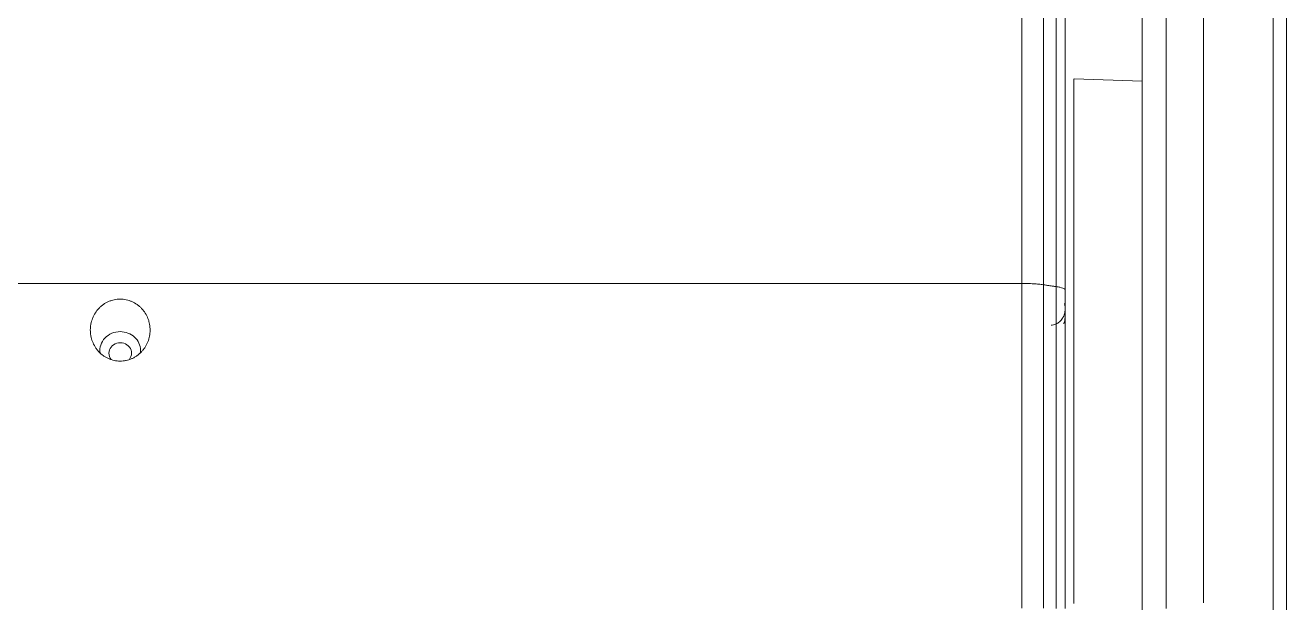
# Model space of a CAD drawing. Header units: millimetres. Extents: x 70151 to 230897, y 35202 to 113211.
# Drawn here: x 175058.98 to 175100.37, y 71196.37 to 71215.3 of the extents above; entities that cross this region are included whole.
import ezdxf

# ---------------------------------------------------------------- set-up
doc = ezdxf.new("R2010")
doc.units = ezdxf.units.MM
doc.header["$LTSCALE"] = 50
doc.layers.add('2-con', color=2, linetype='Continuous')
doc.layers.add('mark-B', color=2, linetype='Continuous', lineweight=20)

# ---------------------------------------------------------------- blocks, each defined once
blk = doc.blocks.new('무풍1way 일반')
at = {"layer": 'mark-B'}
for p, q in [((-440.678, -425.603), (-440.678, -425.6)), ((-443.206, -433.077), (-440.973, -433.155))]:
    blk.add_line(p, q, dxfattribs=at)
for centre, major_axis, ratio, start_param, end_param in [((-409.685, -424.159), (0.372, 0), 0.913545, 2.50954, 6.283185), ((-409.685, -424.159), (0.372, 0), 0.913545, 0, 0.653554), ((-409.685, -424.256), (-0.666, 0), 0.913545, 6.13553, 6.283185), ((-409.685, -424.256), (-0.666, 0), 0.913545, 0, 1.5708), ((-409.685, -424.256), (-0.666, 0), 0.913545, 1.570794, 3.286499), ((-440.175, -425.326), (-0.502, 0), 0.989132, 5.862444, 6.283185)]:
    blk.add_ellipse(centre, major_axis=major_axis, ratio=ratio, start_param=start_param, end_param=end_param, dxfattribs=at)
for points, knots in [([(-447.943, -461.163), (-447.941, -460.664), (-447.94, -460.165), (-447.941, -459.167), (-447.942, -458.669), (-447.945, -457.671), (-447.946, -457.172), (-447.948, -456.173), (-447.948, -455.674), (-447.951, -453.178), (-447.95, -451.18), (-447.949, -448.182), (-447.948, -447.183), (-447.947, -445.183), (-447.946, -442.183), (-447.946, -439.182), (-447.946, -433.175), (-447.946, -429.168), (-447.946, -423.152), (-447.946, -421.146), (-447.946, -418.135), (-447.946, -417.131), (-447.946, -415.123), (-447.946, -414.119), (-447.946, -413.115)], [0, 0, 0, 0, 0.03125, 0.03125, 0.0625, 0.0625, 0.09375, 0.09375, 0.125, 0.125, 0.25, 0.25, 0.3125, 0.3125, 0.375, 0.5, 0.5, 0.75, 0.75, 0.875, 0.875, 0.9375, 0.9375, 1, 1, 1, 1]), ([(-447.943, -461.163), (-447.941, -460.664), (-447.94, -460.165), (-447.941, -459.167), (-447.942, -458.669), (-447.945, -457.671), (-447.946, -457.172), (-447.948, -456.173), (-447.948, -455.674), (-447.951, -453.178), (-447.95, -451.18), (-447.949, -448.182), (-447.948, -447.183), (-447.947, -445.183), (-447.946, -442.183), (-447.946, -439.182), (-447.946, -433.175), (-447.946, -429.168), (-447.946, -423.152), (-447.946, -421.146), (-447.946, -418.135), (-447.946, -417.131), (-447.946, -415.123), (-447.946, -414.119), (-447.946, -413.115)], [0, 0, 0, 0, 0.03125, 0.03125, 0.0625, 0.0625, 0.09375, 0.09375, 0.125, 0.125, 0.25, 0.25, 0.3125, 0.3125, 0.375, 0.5, 0.5, 0.75, 0.75, 0.875, 0.875, 0.9375, 0.9375, 1, 1, 1, 1]), ([(-447.509, -413.108), (-447.509, -413.359), (-447.509, -413.611), (-447.509, -414.113), (-447.509, -414.866), (-447.509, -415.619), (-447.509, -417.125), (-447.509, -418.129), (-447.509, -421.139), (-447.509, -423.145), (-447.509, -429.161), (-447.509, -433.169), (-447.51, -439.175), (-447.51, -442.177), (-447.511, -445.177), (-447.512, -447.176), (-447.513, -448.176), (-447.514, -451.174), (-447.515, -453.172), (-447.512, -455.668), (-447.511, -456.167), (-447.509, -457.165), (-447.508, -457.664), (-447.506, -458.662), (-447.504, -459.161), (-447.504, -460.159), (-447.504, -460.657), (-447.506, -461.156)], [0, 0, 0, 0, 0.015625, 0.015625, 0.03125, 0.0625, 0.0625, 0.125, 0.125, 0.25, 0.25, 0.5, 0.5, 0.625, 0.6875, 0.6875, 0.75, 0.75, 0.875, 0.875, 0.90625, 0.90625, 0.9375, 0.9375, 0.96875, 0.96875, 1, 1, 1, 1]), ([(-447.509, -413.108), (-447.509, -413.359), (-447.509, -413.611), (-447.509, -414.113), (-447.509, -414.866), (-447.509, -415.619), (-447.509, -417.125), (-447.509, -418.129), (-447.509, -421.139), (-447.509, -423.145), (-447.509, -429.161), (-447.509, -433.169), (-447.51, -439.175), (-447.51, -442.177), (-447.511, -445.177), (-447.512, -447.176), (-447.513, -448.176), (-447.514, -451.174), (-447.515, -453.172), (-447.512, -455.668), (-447.511, -456.167), (-447.509, -457.165), (-447.508, -457.664), (-447.506, -458.662), (-447.504, -459.161), (-447.504, -460.159), (-447.504, -460.657), (-447.506, -461.156)], [0, 0, 0, 0, 0.015625, 0.015625, 0.03125, 0.0625, 0.0625, 0.125, 0.125, 0.25, 0.25, 0.5, 0.5, 0.625, 0.6875, 0.6875, 0.75, 0.75, 0.875, 0.875, 0.90625, 0.90625, 0.9375, 0.9375, 0.96875, 0.96875, 1, 1, 1, 1]), ([(-443.993, -435.528), (-443.993, -432.242), (-443.993, -428.954), (-443.993, -424.018), (-443.993, -422.373), (-443.993, -419.903), (-443.993, -419.08), (-443.993, -417.433), (-443.993, -416.61), (-443.993, -415.786)], [0, 0, 0, 0, 0.5, 0.5, 0.75, 0.75, 0.875, 0.875, 1, 1, 1, 1]), ([(-443.993, -435.528), (-443.993, -432.242), (-443.993, -428.954), (-443.993, -424.018), (-443.993, -422.373), (-443.993, -419.903), (-443.993, -419.08), (-443.993, -417.433), (-443.993, -416.61), (-443.993, -415.786)], [0, 0, 0, 0, 0.5, 0.5, 0.75, 0.75, 0.875, 0.875, 1, 1, 1, 1]), ([(-440.679, -417.678), (-440.679, -417.363), (-440.679, -417.047), (-440.679, -416.574), (-440.679, -416.416), (-440.68, -416.101), (-440.68, -415.943), (-440.68, -415.785)], [0, 0, 0, 0, 0.5, 0.5, 0.75, 0.75, 1, 1, 1, 1]), ([(-440.386, -415.789), (-440.385, -416.231), (-440.385, -416.672), (-440.385, -417.554), (-440.385, -417.996), (-440.385, -418.877), (-440.384, -419.318), (-440.384, -420.199), (-440.384, -420.639), (-440.384, -421.519), (-440.384, -421.959), (-440.384, -422.837), (-440.384, -423.276), (-440.383, -424.592), (-440.383, -425.467), (-440.383, -426.34)], [0, 0, 0, 0, 0.125, 0.125, 0.25, 0.25, 0.375, 0.375, 0.5, 0.5, 0.625, 0.625, 0.75, 0.75, 1, 1, 1, 1]), ([(-439.967, -426.402), (-439.967, -425.524), (-439.967, -424.644), (-439.968, -423.321), (-439.968, -422.88), (-439.968, -421.997), (-439.968, -421.555), (-439.968, -420.671), (-439.968, -420.228), (-439.968, -419.343), (-439.969, -418.899), (-439.969, -417.57), (-439.969, -416.683), (-439.97, -415.795)], [0, 0, 0, 0, 0.25, 0.25, 0.375, 0.375, 0.5, 0.5, 0.625, 0.625, 0.75, 0.75, 1, 1, 1, 1]), ([(-439.26, -415.8), (-439.259, -416.69), (-439.259, -417.581), (-439.259, -418.915), (-439.258, -419.36), (-439.258, -420.249), (-439.258, -420.693), (-439.258, -421.581), (-439.258, -422.024), (-439.258, -422.911), (-439.258, -423.353), (-439.258, -424.238), (-439.257, -424.68), (-439.257, -425.563), (-439.257, -426.004), (-439.257, -426.445)], [0, 0, 0, 0, 0.25, 0.25, 0.375, 0.375, 0.5, 0.5, 0.625, 0.625, 0.75, 0.75, 0.875, 0.875, 1, 1, 1, 1]), ([(-445.215, -488.316), (-445.215, -487.577), (-445.215, -486.837), (-445.215, -485.354), (-445.215, -484.612), (-445.215, -482.385), (-445.215, -480.897), (-445.215, -477.917), (-445.215, -475.677), (-445.215, -473.432), (-445.215, -471.934), (-445.215, -471.184), (-445.215, -468.933), (-445.215, -467.431), (-445.215, -465.174), (-445.215, -464.421), (-445.215, -462.914), (-445.215, -462.16), (-445.215, -460.652), (-445.215, -459.897), (-445.215, -458.387), (-445.215, -457.632), (-445.215, -455.367), (-445.215, -453.856), (-445.215, -450.834), (-445.215, -449.322), (-445.215, -446.297), (-445.215, -444.784), (-445.215, -440.244), (-445.215, -437.215), (-445.215, -431.154), (-445.215, -428.121), (-445.215, -423.569), (-445.215, -422.051), (-445.215, -419.774), (-445.215, -419.015), (-445.215, -417.496), (-445.215, -416.736), (-445.215, -415.977)], [0, 0, 0, 0, 0.03125, 0.03125, 0.0625, 0.0625, 0.125, 0.125, 0.1875, 0.21875, 0.21875, 0.25, 0.25, 0.3125, 0.3125, 0.34375, 0.34375, 0.375, 0.375, 0.40625, 0.40625, 0.4375, 0.4375, 0.5, 0.5, 0.5625, 0.5625, 0.625, 0.625, 0.75, 0.75, 0.875, 0.875, 0.9375, 0.9375, 0.96875, 0.96875, 1, 1, 1, 1]), ([(-445.215, -488.316), (-445.215, -487.577), (-445.215, -486.837), (-445.215, -485.354), (-445.215, -484.612), (-445.215, -482.385), (-445.215, -480.897), (-445.215, -477.917), (-445.215, -475.677), (-445.215, -473.432), (-445.215, -471.934), (-445.215, -471.184), (-445.215, -468.933), (-445.215, -467.431), (-445.215, -465.174), (-445.215, -464.421), (-445.215, -462.914), (-445.215, -462.16), (-445.215, -460.652), (-445.215, -459.897), (-445.215, -458.387), (-445.215, -457.632), (-445.215, -455.367), (-445.215, -453.856), (-445.215, -450.834), (-445.215, -449.322), (-445.215, -446.297), (-445.215, -444.784), (-445.215, -440.244), (-445.215, -437.215), (-445.215, -431.154), (-445.215, -428.121), (-445.215, -423.569), (-445.215, -422.051), (-445.215, -419.774), (-445.215, -419.015), (-445.215, -417.496), (-445.215, -416.736), (-445.215, -415.977)], [0, 0, 0, 0, 0.03125, 0.03125, 0.0625, 0.0625, 0.125, 0.125, 0.1875, 0.21875, 0.21875, 0.25, 0.25, 0.3125, 0.3125, 0.34375, 0.34375, 0.375, 0.375, 0.40625, 0.40625, 0.4375, 0.4375, 0.5, 0.5, 0.5625, 0.5625, 0.625, 0.625, 0.75, 0.75, 0.875, 0.875, 0.9375, 0.9375, 0.96875, 0.96875, 1, 1, 1, 1]), ([(-440.968, -433.155), (-440.968, -433.155), (-440.968, -433.147), (-440.968, -433.11), (-440.968, -433.074), (-440.968, -433.012), (-440.968, -432.999), (-440.968, -432.97), (-440.968, -432.925), (-440.968, -432.872), (-440.968, -432.756), (-440.968, -432.574), (-440.968, -432.34), (-440.968, -432.145), (-440.968, -432.076), (-440.968, -431.986), (-440.968, -431.968), (-440.968, -431.931), (-440.968, -431.912), (-440.968, -431.856), (-440.968, -431.818), (-440.968, -431.623), (-440.968, -431.455), (-440.968, -431.099), (-440.968, -430.91), (-440.968, -430.51), (-440.968, -430.299), (-440.968, -430.022), (-440.968, -429.965), (-440.968, -429.852), (-440.968, -429.679), (-440.968, -429.503), (-440.968, -429.145), (-440.968, -428.652), (-440.968, -428.131), (-440.968, -427.728), (-440.968, -427.592), (-440.968, -427.386), (-440.968, -427.316), (-440.968, -427.211), (-440.968, -427.176), (-440.968, -427.106), (-440.968, -426.79), (-440.968, -426.47), (-440.968, -425.896), (-440.968, -425.605), (-440.968, -425.019), (-440.968, -424.723), (-440.968, -424.349), (-440.968, -424.274), (-440.968, -424.124), (-440.968, -424.049), (-440.968, -423.823), (-440.968, -423.674), (-440.968, -423.226), (-440.969, -422.632), (-440.969, -422.045), (-440.969, -421.608), (-440.969, -421.463), (-440.969, -421.246), (-440.969, -421.173), (-440.969, -421.029), (-440.969, -420.957), (-440.969, -420.599), (-440.969, -420.318), (-440.969, -419.771), (-440.969, -419.503), (-440.969, -418.981), (-440.969, -418.726), (-440.97, -418.415), (-440.97, -418.322), (-440.97, -418.231), (-440.97, -418.17), (-440.97, -418.14), (-440.97, -417.989), (-440.97, -417.87), (-440.97, -417.524), (-440.97, -417.082), (-440.97, -416.681), (-440.97, -416.3), (-440.97, -416.12), (-440.97, -415.95)], [0, 0, 0, 0, 0.02803, 0.02803, 0.065413, 0.065413, 0.074759, 0.074759, 0.084105, 0.102797, 0.102797, 0.14018, 0.177564, 0.177564, 0.196255, 0.196255, 0.200928, 0.200928, 0.205601, 0.205601, 0.214947, 0.214947, 0.252331, 0.252331, 0.289714, 0.289714, 0.327097, 0.327097, 0.336443, 0.336443, 0.345789, 0.364481, 0.364481, 0.401864, 0.439248, 0.439248, 0.45794, 0.45794, 0.467286, 0.467286, 0.471958, 0.471958, 0.476631, 0.514015, 0.514015, 0.551398, 0.551398, 0.588782, 0.588782, 0.598128, 0.598128, 0.607474, 0.607474, 0.626165, 0.626165, 0.663549, 0.700932, 0.700932, 0.719624, 0.719624, 0.72897, 0.72897, 0.738316, 0.738316, 0.775699, 0.775699, 0.813083, 0.813083, 0.850466, 0.850466, 0.859812, 0.864485, 0.864485, 0.869158, 0.869158, 0.88785, 0.88785, 0.925233, 0.962617, 0.962617, 1, 1, 1, 1]), ([(-440.679, -418.188), (-440.679, -418.109), (-440.679, -418.031), (-440.679, -417.621), (-440.679, -417.304), (-440.679, -417.001)], [0, 0, 0, 0, 0.18903, 0.18903, 1, 1, 1, 1]), ([(-443.206, -435.562), (-443.206, -432.51), (-443.206, -429.455), (-443.206, -424.87), (-443.206, -423.341), (-443.206, -421.048), (-443.206, -420.283), (-443.206, -418.753), (-443.206, -417.988), (-443.206, -417.223)], [0, 0, 0, 0, 0.5, 0.5, 0.75, 0.75, 0.875, 0.875, 1, 1, 1, 1]), ([(-443.206, -435.562), (-443.206, -432.51), (-443.206, -429.455), (-443.206, -424.87), (-443.206, -423.341), (-443.206, -421.048), (-443.206, -420.283), (-443.206, -418.753), (-443.206, -417.988), (-443.206, -417.223)], [0, 0, 0, 0, 0.5, 0.5, 0.75, 0.75, 0.875, 0.875, 1, 1, 1, 1]), ([(-440.678, -425.131), (-440.678, -424.625), (-440.678, -424.119), (-440.678, -423.105), (-440.678, -422.597), (-440.678, -421.073), (-440.678, -420.055), (-440.679, -419.036)], [0, 0, 0, 0, 0.25, 0.25, 0.5, 0.5, 1, 1, 1, 1]), ([(-408.862, -424.364), (-408.827, -424.42), (-408.798, -424.478), (-408.752, -424.599), (-408.734, -424.661), (-408.719, -424.742), (-408.716, -424.758), (-408.712, -424.79), (-408.706, -424.839), (-408.703, -424.92), (-408.706, -424.984), (-408.711, -425.033), (-408.713, -425.049), (-408.717, -425.081), (-408.72, -425.098), (-408.735, -425.178), (-408.753, -425.24), (-408.789, -425.33), (-408.802, -425.36), (-408.824, -425.404), (-408.832, -425.418), (-408.848, -425.447), (-408.857, -425.461), (-408.901, -425.529), (-408.941, -425.581), (-409.008, -425.651), (-409.032, -425.674), (-409.082, -425.717), (-409.107, -425.737), (-409.188, -425.793), (-409.244, -425.825), (-409.335, -425.864), (-409.366, -425.876), (-409.428, -425.895), (-409.492, -425.912), (-409.556, -425.922), (-409.605, -425.927), (-409.622, -425.928), (-409.654, -425.929), (-409.671, -425.93), (-409.754, -425.93), (-409.819, -425.923), (-409.915, -425.902), (-409.946, -425.894), (-410.009, -425.874), (-410.04, -425.862), (-410.13, -425.822), (-410.186, -425.79), (-410.254, -425.743), (-410.267, -425.733), (-410.293, -425.712), (-410.33, -425.681), (-410.389, -425.625), (-410.431, -425.575), (-410.461, -425.536), (-410.471, -425.523), (-410.49, -425.496), (-410.499, -425.482), (-410.542, -425.413), (-410.571, -425.355), (-410.607, -425.264), (-410.617, -425.233), (-410.635, -425.17), (-410.642, -425.138), (-410.66, -425.043), (-410.665, -424.978), (-410.665, -424.88), (-410.663, -424.847), (-410.657, -424.783), (-410.652, -424.75), (-410.634, -424.655), (-410.616, -424.593), (-410.586, -424.516), (-410.579, -424.501), (-410.566, -424.471), (-410.545, -424.427), (-410.504, -424.357), (-410.467, -424.304), (-410.437, -424.265), (-410.427, -424.252), (-410.405, -424.228), (-410.394, -424.215), (-410.338, -424.156), (-410.288, -424.113), (-410.209, -424.057), (-410.181, -424.039), (-410.138, -424.015), (-410.123, -424.007), (-410.094, -423.993), (-410.079, -423.986), (-410.004, -423.953), (-409.942, -423.933), (-409.862, -423.916), (-409.845, -423.913), (-409.813, -423.908), (-409.796, -423.906), (-409.747, -423.901), (-409.714, -423.899), (-409.616, -423.9), (-409.551, -423.907), (-409.454, -423.928), (-409.422, -423.936), (-409.36, -423.956), (-409.299, -423.98), (-409.241, -424.01), (-409.198, -424.034), (-409.184, -424.043), (-409.156, -424.06), (-409.142, -424.07), (-409.076, -424.117), (-409.027, -424.16), (-408.96, -424.232), (-408.938, -424.257), (-408.898, -424.309), (-408.88, -424.336), (-408.862, -424.364)], [0, 0, 0, 0, 0.03125, 0.03125, 0.0625, 0.0625, 0.070313, 0.070313, 0.078125, 0.09375, 0.109375, 0.109375, 0.117188, 0.117188, 0.125, 0.125, 0.15625, 0.15625, 0.171875, 0.171875, 0.179688, 0.179688, 0.1875, 0.1875, 0.21875, 0.21875, 0.234375, 0.234375, 0.25, 0.25, 0.28125, 0.28125, 0.296875, 0.296875, 0.3125, 0.328125, 0.328125, 0.335938, 0.335938, 0.34375, 0.34375, 0.375, 0.375, 0.390625, 0.390625, 0.40625, 0.40625, 0.4375, 0.4375, 0.445312, 0.445312, 0.453125, 0.46875, 0.484375, 0.484375, 0.492187, 0.492187, 0.5, 0.5, 0.53125, 0.53125, 0.546875, 0.546875, 0.5625, 0.5625, 0.59375, 0.59375, 0.609375, 0.609375, 0.625, 0.625, 0.65625, 0.65625, 0.664062, 0.664062, 0.671875, 0.6875, 0.703125, 0.703125, 0.710937, 0.710937, 0.71875, 0.71875, 0.75, 0.75, 0.765625, 0.765625, 0.773437, 0.773437, 0.78125, 0.78125, 0.8125, 0.8125, 0.820312, 0.820312, 0.828125, 0.828125, 0.84375, 0.84375, 0.875, 0.875, 0.890625, 0.890625, 0.90625, 0.921875, 0.921875, 0.929687, 0.929687, 0.9375, 0.9375, 0.96875, 0.96875, 0.984375, 0.984375, 1, 1, 1, 1]), ([(-440.678, -424.283), (-440.678, -424.314), (-440.678, -424.345), (-440.678, -424.407), (-440.678, -424.438), (-440.678, -424.53), (-440.678, -424.589), (-440.678, -424.677), (-440.678, -424.706), (-440.678, -424.763), (-440.678, -424.79), (-440.678, -424.871), (-440.678, -424.922), (-440.678, -424.982), (-440.678, -424.993), (-440.678, -425.016), (-440.678, -425.028), (-440.678, -425.061), (-440.678, -425.081), (-440.678, -425.141), (-440.678, -425.176), (-440.678, -425.214), (-440.678, -425.221), (-440.678, -425.235), (-440.678, -425.255), (-440.678, -425.272), (-440.678, -425.302), (-440.678, -425.316), (-440.678, -425.326)], [0, 0, 0, 0, 0.0625, 0.0625, 0.125, 0.125, 0.25, 0.25, 0.3125, 0.3125, 0.375, 0.375, 0.5, 0.5, 0.53125, 0.53125, 0.5625, 0.5625, 0.625, 0.625, 0.75, 0.75, 0.78125, 0.78125, 0.8125, 0.875, 0.875, 1, 1, 1, 1]), ([(-440.661, -425.449), (-440.654, -425.424), (-440.646, -425.4), (-440.63, -425.364), (-440.625, -425.353), (-440.613, -425.33), (-440.606, -425.319), (-440.586, -425.286), (-440.57, -425.266), (-440.545, -425.236), (-440.536, -425.227), (-440.518, -425.209), (-440.508, -425.2), (-440.479, -425.175), (-440.458, -425.16), (-440.425, -425.139), (-440.414, -425.133), (-440.391, -425.121), (-440.379, -425.116), (-440.344, -425.1), (-440.295, -425.084), (-440.245, -425.074), (-440.219, -425.072)], [0, 0, 0, 0, 0.125, 0.125, 0.1875, 0.1875, 0.25, 0.25, 0.375, 0.375, 0.4375, 0.4375, 0.5, 0.5, 0.625, 0.625, 0.6875, 0.6875, 0.75, 0.75, 0.875, 1, 1, 1, 1]), ([(-440.678, -425.638), (-440.678, -425.653), (-440.678, -425.668), (-440.678, -425.696), (-440.678, -425.708), (-440.678, -425.721)], [0, 0, 0, 0, 0.570474, 0.570474, 1, 1, 1, 1]), ([(-440.678, -425.643), (-440.678, -425.651), (-440.678, -425.725), (-440.678, -425.915), (-440.677, -426.096), (-440.677, -426.163)], [0, 0, 0, 0, 0.074014, 0.681075, 1, 1, 1, 1]), ([(-440.661, -425.785), (-440.662, -425.783), (-440.664, -425.777), (-440.666, -425.768), (-440.669, -425.757), (-440.672, -425.746), (-440.674, -425.733), (-440.676, -425.718), (-440.677, -425.703), (-440.677, -425.692), (-440.678, -425.687)], [0, 0, 0, 0, 0.080593, 0.173871, 0.279837, 0.398491, 0.529834, 0.673866, 0.830588, 1, 1, 1, 1]), ([(-440.678, -425.907), (-440.678, -425.933), (-440.678, -425.959), (-440.678, -426.005), (-440.678, -426.025), (-440.677, -426.046)], [0, 0, 0, 0, 0.569032, 0.569032, 1, 1, 1, 1]), ([(-440.383, -426.34), (-440.43, -426.333), (-440.472, -426.326), (-440.544, -426.31), (-440.576, -426.301), (-440.626, -426.284), (-440.645, -426.274), (-440.671, -426.255), (-440.677, -426.246), (-440.677, -426.236)], [0, 0, 0, 0, 0.25, 0.25, 0.5, 0.5, 0.75, 0.75, 1, 1, 1, 1]), ([(-440.383, -426.34), (-440.383, -432.166), (-440.384, -437.984), (-440.385, -446.7), (-440.385, -449.603), (-440.385, -453.956), (-440.385, -455.406), (-440.385, -457.581), (-440.385, -458.668), (-440.385, -459.755), (-440.385, -460.479), (-440.385, -460.841), (-440.385, -461.204)], [0, 0, 0, 0, 0.5, 0.5, 0.75, 0.75, 0.875, 0.875, 0.9375, 0.96875, 0.96875, 1, 1, 1, 1]), ([(-439.969, -461.11), (-439.969, -458.225), (-439.969, -455.338), (-439.969, -449.561), (-439.969, -446.67), (-439.968, -437.993), (-439.967, -432.201), (-439.967, -426.402)], [0, 0, 0, 0, 0.25, 0.25, 0.5, 0.5, 1, 1, 1, 1]), ([(-439.257, -426.445), (-439.323, -426.445), (-439.389, -426.444), (-439.518, -426.44), (-439.581, -426.437), (-439.702, -426.43), (-439.761, -426.425), (-439.87, -426.415), (-439.921, -426.409), (-439.967, -426.402)], [0, 0, 0, 0, 0.25, 0.25, 0.5, 0.5, 0.75, 0.75, 1, 1, 1, 1]), ([(-439.257, -426.445), (-439.257, -432.246), (-439.258, -438.039), (-439.259, -446.719), (-439.259, -449.61), (-439.259, -455.389), (-439.259, -458.277), (-439.259, -461.162)], [0, 0, 0, 0, 0.5, 0.5, 0.75, 0.75, 1, 1, 1, 1]), ([(-440.677, -430.058), (-440.677, -430.082), (-440.677, -430.107), (-440.677, -430.159), (-440.677, -430.186), (-440.677, -430.267), (-440.677, -430.324), (-440.677, -430.412), (-440.677, -430.442), (-440.677, -430.502), (-440.677, -430.533), (-440.677, -430.624), (-440.677, -430.686), (-440.677, -430.762), (-440.677, -430.778), (-440.677, -430.809), (-440.677, -430.824), (-440.677, -430.87), (-440.677, -430.9), (-440.677, -430.989), (-440.677, -431.047), (-440.677, -431.117), (-440.677, -431.131), (-440.677, -431.158), (-440.677, -431.199), (-440.677, -431.237), (-440.677, -431.312), (-440.677, -431.358), (-440.677, -431.402)], [0, 0, 0, 0, 0.0625, 0.0625, 0.125, 0.125, 0.25, 0.25, 0.3125, 0.3125, 0.375, 0.375, 0.5, 0.5, 0.53125, 0.53125, 0.5625, 0.5625, 0.625, 0.625, 0.75, 0.75, 0.78125, 0.78125, 0.8125, 0.875, 0.875, 1, 1, 1, 1]), ([(-440.678, -435.572), (-440.678, -435.539), (-440.678, -435.469), (-440.678, -435.38), (-440.678, -435.328), (-440.678, -435.307), (-440.678, -435.296), (-440.678, -435.264), (-440.678, -435.242), (-440.678, -435.176), (-440.678, -435.13), (-440.678, -435.06), (-440.678, -435.037), (-440.678, -434.989), (-440.678, -434.965), (-440.678, -434.921), (-440.678, -434.901), (-440.678, -434.881)], [0, 0, 0, 0, 0.184715, 0.36943, 0.415609, 0.415609, 0.461788, 0.461788, 0.554146, 0.554146, 0.738861, 0.738861, 0.831218, 0.831218, 0.923576, 0.923576, 1, 1, 1, 1])]:
    blk.add_open_spline(points, degree=3, knots=knots, dxfattribs=at)
for points, degree in [([(-443.206, -417.223), (-443.206, -416.699), (-443.206, -416.175), (-443.206, -415.651)], 3), ([(-443.206, -417.223), (-443.206, -416.699), (-443.206, -416.175), (-443.206, -415.651)], 3), ([(-440.679, -418.107), (-440.679, -417.964), (-440.679, -417.821), (-440.679, -417.678)], 3), ([(-440.679, -418.422), (-440.679, -418.318), (-440.679, -418.213), (-440.679, -418.109)], 3), ([(-440.679, -418.422), (-440.679, -418.422), (-440.679, -418.422), (-440.679, -418.421)], 3), ([(-440.679, -419.036), (-440.679, -418.831), (-440.679, -418.626), (-440.679, -418.421)], 3), ([(-440.679, -419.169), (-440.679, -418.92), (-440.679, -418.671), (-440.679, -418.422)], 3), ([(-440.678, -425.603), (-440.678, -425.51), (-440.678, -425.418), (-440.678, -425.326)], 3), ([(-440.678, -425.398), (-440.678, -425.393), (-440.678, -425.415)], 2), ([(-440.678, -425.686), (-440.678, -425.658), (-440.678, -425.63), (-440.678, -425.603)], 3), ([(-440.678, -425.687), (-440.678, -425.686), (-440.678, -425.686), (-440.678, -425.686)], 3), ([(-440.678, -425.6), (-440.677, -425.549), (-440.672, -425.498), (-440.661, -425.449)], 3), ([(-440.677, -426.155), (-440.677, -426.182), (-440.677, -426.209), (-440.677, -426.236)], 3), ([(-440.677, -426.236), (-440.677, -428.826), (-440.677, -431.414), (-440.678, -434)], 3), ([(-440.383, -426.34), (-439.967, -426.402)], 1), ([(0, -426.445), (-146.419, -426.445), (-292.838, -426.445), (-439.257, -426.445)], 3), ([(-440.678, -434.002), (-440.678, -433.135), (-440.678, -432.268), (-440.677, -431.402)], 3), ([(-440.677, -431.24), (-440.677, -431.221), (-440.677, -431.283)], 2), ([(-440.678, -434), (-440.678, -434.023), (-440.678, -434.046), (-440.678, -434.068)], 3), ([(-440.678, -434.908), (-440.678, -434.628), (-440.678, -434.348), (-440.678, -434.068)], 3), ([(-440.678, -434.908), (-440.678, -434.909), (-440.678, -434.909), (-440.678, -434.91)], 3), ([(-440.678, -434.91), (-440.678, -434.937), (-440.678, -434.964), (-440.678, -434.99)], 3)]:
    blk.add_open_spline(points, degree=degree, dxfattribs=at)
blk = doc.blocks.new('dpdjzjs')
at = {"layer": 'mark-B', "rotation": 180}
blk.add_blockref('무풍1way 일반', (174652.415, 90772.437), dxfattribs=at)

msp = doc.modelspace()

# ---------------------------------------------------------------- block references
at = {"layer": '2-con'}
msp.add_blockref('dpdjzjs', (0, -19992.043), dxfattribs=at)

doc.saveas('drawing.dxf')
